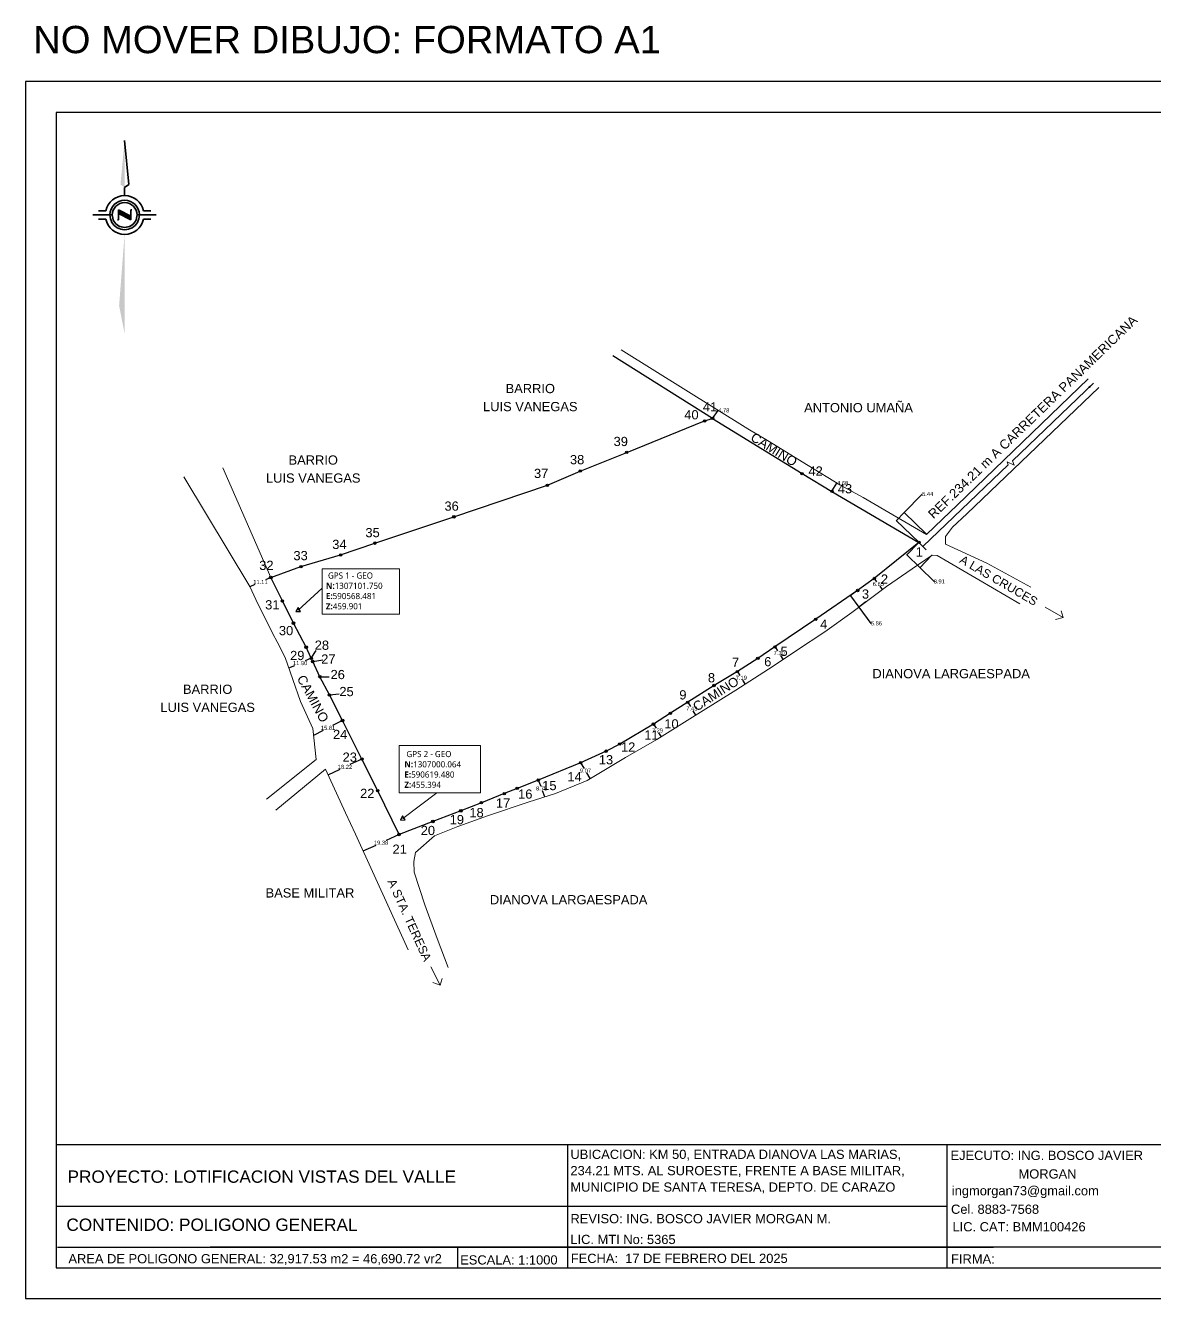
# Model space of a CAD drawing. Header units: millimetres. Extents: x 590482 to 595025, y 1306811 to 1308158.
# Drawn here: x 592229 to 592780, y 1307537 to 1308158 of the extents above; entities that cross this region are included whole.
import ezdxf
from ezdxf.enums import TextEntityAlignment as Align

# ---------------------------------------------------------------- set-up
doc = ezdxf.new("R2010")
doc.units = ezdxf.units.MM
doc.header["$PDMODE"] = 32
doc.header["$PDSIZE"] = 1.2
for name, color, linetype, lineweight in [('_TEXTO', 3, 'Continuous', 25), ('COTAS', 40, 'Continuous', 5), ('PUNTOS PI MATRIZ', 2, 'Continuous', 5)]:
    doc.layers.add(name, color=color, linetype=linetype, lineweight=lineweight)
for name, color, linetype in [('CAJETIN', 5, 'Continuous'), ('CERCO', 6, 'Continuous'), ('CIRCULO', 1, 'Continuous'), ('CVL_CUADCON_TX', 2, 'Continuous'), ('MOJONES GEODESICOS', 7, 'Continuous'), ('poligono', 4, 'Continuous'), ('TEXT. FORMAT.', 3, 'Continuous')]:
    doc.layers.add(name, color=color, linetype=linetype)
doc.layers.add('POL. GENERAL', color=7, linetype='Continuous', lineweight=35, true_color=0xcb1558)
doc.styles.add('CURVAS', font='arial.ttf', dxfattribs={"height": 1})
doc.styles.add('PUNTOS PI', font='arial.ttf', dxfattribs={"height": 2})
doc.styles.add('ROTULOS PI', font='arial.ttf', dxfattribs={"height": 3.5})
doc.dimstyles.get("Standard").update_dxf_attribs({"dimtxt": 0.2, "dimasz": 0.02, "dimexe": 0.05, "dimexo": 0.0625, "dimgap": 0.09, "dimtad": 0, "dimtih": 1, "dimtoh": 1, "dimzin": 0, "dimdsep": 46, "dimtxsty": 'PUNTOS PI', "dimcen": 0.09, "dimaunit": 1, "dimadec": 3, "dimazin": 0, "dimtfac": 1, "dimtofl": 0, "dimtmove": 0, "dimatfit": 3, "dimfxl": 1, "dimtolj": 1, "dimtzin": 0, "dimarcsym": 0})

# ---------------------------------------------------------------- blocks, each defined once
blk = doc.blocks.new('Norte Top 100')
blk.add_hatch(color=1).paths.add_polyline_path([(-0.09, 0.077), (-0.09, 0.021), (0.091, -0.073), (0.091, -0.017)])
at = {"color": 1, "linetype": 'Continuous'}
for p, q in [((-0.001, 1.096), (0.06, 0.447)), ((0.06, 0.447), (-0.001, 0.406)), ((-0.001, 0.406), (-0.001, 0.284)), ((-0.235, 0), (-0.468, 0)), ((-0.278, 0.061), (-0.387, 0.061)), ((-0.09, 0.021), (-0.09, 0.077)), ((-0.09, 0.077), (0.091, -0.017)), ((-0.09, -0.073), (-0.09, 0.021)), ((0.091, -0.073), (-0.09, 0.021)), ((-0.09, 0.021), (-0.09, 0.021)), ((0.091, 0.077), (0.105, 0.077)), ((0.091, -0.017), (0.091, 0.077)), ((0.218, 0), (0.182, 0)), ((0.182, 0), (0.182, 0)), ((0.182, 0), (0.182, 0)), ((0.182, 0), (0.218, 0)), ((0.218, 0), (0.218, 0)), ((0.235, 0), (0.466, 0)), ((0.277, 0.061), (0.385, 0.061)), ((-0.278, -0.061), (-0.386, -0.061)), ((-0.182, 0), (-0.218, 0)), ((-0.218, 0), (-0.218, 0)), ((-0.218, 0), (-0.218, 0)), ((-0.218, 0), (-0.182, 0)), ((-0.182, 0), (-0.182, 0)), ((-0.182, 0), (-0.182, 0)), ((-0.105, -0.073), (-0.09, -0.073)), ((0.091, -0.017), (0.091, -0.017)), ((0.091, -0.017), (0.091, -0.073)), ((0.091, -0.073), (0.091, -0.073)), ((0.277, -0.061), (0.385, -0.061))]:
    blk.add_line(p, q, dxfattribs=at)
for major_axis, start_param, end_param in [((-0.202, 0.202), 4.142401, 6.852951), ((0.154, 0.154), 5.497919, 8.639511), ((-0.129, 0.129), 3.927124, 7.068716), ((0.154, 0.154), 2.356327, 5.49792), ((-0.129, 0.129), 0.785531, 3.927124), ((0.202, 0.202), 2.571332, 5.282582)]:
    blk.add_ellipse((0, 0), major_axis=major_axis, ratio=1, start_param=start_param, end_param=end_param, dxfattribs=at)
for points in [[(-0.001, 0.406), (-0.062, 0.447), (-0.001, 1.096)], [(-0.001, -0.284), (-0.082, -1.339), (-0.001, -1.745)]]:
    blk.add_solid(points, dxfattribs=at)
blk = doc.blocks.new('AeccTickTriangle')
at = {"color": 0, "linetype": 'ByBlock', "lineweight": -2}
blk.add_lwpolyline([(0, 0.67), (-0.58, -0.33), (0.58, -0.33)], close=True, dxfattribs=at)
at = {"color": 0, "linetype": 'ByBlock', "lineweight": -2, "const_width": 0.0625}
blk.add_lwpolyline([(-0.03, 0, 1), (0.03, 0, 1)], format="xyb", close=True, dxfattribs=at)
blk = doc.blocks.new('*D110')
at = {"layer": 'COTAS', "color": 0, "lineweight": -2, "transparency": 16777216}
for p, q in [((592564.69, 1307966.33), (592564.7, 1307966.32)), ((592564.75, 1307966.31), (592567.49, 1307970.17)), ((592567.45, 1307970.23), (592567.46, 1307970.22)), ((592567.5, 1307970.19), (592567.51, 1307970.21)), ((592567.51, 1307970.21), (592567.53, 1307970.21))]:
    blk.add_line(p, q, dxfattribs=at)
at = {"layer": 'COTAS', "color": 0, "transparency": 16777216}
for points in [[(592564.75, 1307966.31), (592564.75, 1307966.3), (592564.74, 1307966.29)], [(592567.49, 1307970.18), (592567.49, 1307970.17), (592567.5, 1307970.19)]]:
    blk.add_solid(points, dxfattribs=at)
at = {"layer": 'Defpoints', "color": 0, "transparency": 16777216}
for p in [(592564.74, 1307966.29), (592567.5, 1307970.19), (592567.5, 1307970.19)]:
    blk.add_point(p, dxfattribs=at)
at = {"layer": 'COTAS', "color": 0, "transparency": 16777216, "insert": (592570.26, 1307970.21), "char_height": 2, "attachment_point": 5, "style": 'PUNTOS PI'}
blk.add_mtext('\\A1;4.78', dxfattribs=at)
blk = doc.blocks.new('*D111')
at = {"layer": 'COTAS', "color": 0, "lineweight": -2, "transparency": 16777216}
for p, q in [((592658.25, 1307920.34), (592667.03, 1307929.39)), ((592667.03, 1307929.39), (592667.05, 1307929.39)), ((592665.4, 1307905.82), (592654.43, 1307916.47)), ((592654.48, 1307916.45), (592658.24, 1307920.33)), ((592669.19, 1307909.72), (592658.21, 1307920.38))]:
    blk.add_line(p, q, dxfattribs=at)
at = {"layer": 'COTAS', "color": 0, "transparency": 16777216}
for points in [[(592654.47, 1307916.46), (592654.48, 1307916.45), (592654.46, 1307916.44)], [(592658.23, 1307920.33), (592658.24, 1307920.32), (592658.25, 1307920.34)]]:
    blk.add_solid(points, dxfattribs=at)
at = {"layer": 'Defpoints', "color": 0, "transparency": 16777216}
for p in [(592658.25, 1307920.34), (592669.23, 1307909.68, -3.13), (592665.44, 1307905.78)]:
    blk.add_point(p, dxfattribs=at)
at = {"layer": 'COTAS', "color": 0, "transparency": 16777216, "insert": (592669.74, 1307929.39), "char_height": 2, "attachment_point": 5, "style": 'PUNTOS PI'}
blk.add_mtext('\\A1;5.44', dxfattribs=at)
blk = doc.blocks.new('*D112')
at = {"layer": 'COTAS', "color": 0, "lineweight": -2, "transparency": 16777216}
for p, q in [((592665.4, 1307905.73), (592659.48, 1307899.62)), ((592659.53, 1307899.64), (592665.9, 1307893.47)), ((592671.8, 1307899.54), (592665.88, 1307893.42)), ((592665.92, 1307893.45), (592672.88, 1307886.72)), ((592672.88, 1307886.72), (592672.9, 1307886.72))]:
    blk.add_line(p, q, dxfattribs=at)
at = {"layer": 'COTAS', "color": 0, "transparency": 16777216}
for points in [[(592659.53, 1307899.64), (592659.53, 1307899.64), (592659.51, 1307899.65)], [(592665.9, 1307893.47), (592665.9, 1307893.47), (592665.92, 1307893.45)]]:
    blk.add_solid(points, dxfattribs=at)
at = {"layer": 'Defpoints', "color": 0, "transparency": 16777216}
for p in [(592665.44, 1307905.78), (592671.85, 1307899.58, -460.62), (592665.92, 1307893.45)]:
    blk.add_point(p, dxfattribs=at)
at = {"layer": 'COTAS', "color": 0, "transparency": 16777216, "insert": (592675.39, 1307886.72), "char_height": 2, "attachment_point": 5, "style": 'PUNTOS PI'}
blk.add_mtext('\\A1;8.91', dxfattribs=at)
blk = doc.blocks.new('*D114')
at = {"layer": 'COTAS', "color": 0, "lineweight": -2, "transparency": 16777216}
for p, q in [((592623.04, 1307930.72), (592625.47, 1307934.67)), ((592625.43, 1307934.72), (592625.44, 1307934.72)), ((592625.48, 1307934.69), (592625.49, 1307934.71)), ((592625.49, 1307934.71), (592625.51, 1307934.71)), ((592622.98, 1307930.73), (592622.99, 1307930.73))]:
    blk.add_line(p, q, dxfattribs=at)
at = {"layer": 'COTAS', "color": 0, "transparency": 16777216}
for points in [[(592625.47, 1307934.68), (592625.47, 1307934.67), (592625.48, 1307934.69)], [(592623.04, 1307930.72), (592623.04, 1307930.72), (592623.03, 1307930.7)]]:
    blk.add_solid(points, dxfattribs=at)
at = {"layer": 'Defpoints', "color": 0, "transparency": 16777216}
for p in [(592625.48, 1307934.69, -3.13), (592625.48, 1307934.69), (592623.03, 1307930.7)]:
    blk.add_point(p, dxfattribs=at)
at = {"layer": 'COTAS', "color": 0, "transparency": 16777216, "insert": (592628.24, 1307934.71), "char_height": 2, "attachment_point": 5, "style": 'PUNTOS PI'}
blk.add_mtext('\\A1;4.68', dxfattribs=at)
blk = doc.blocks.new('*D115')
at = {"layer": 'COTAS', "color": 0, "lineweight": -2, "transparency": 16777216}
for p, q in [((592339.07, 1307884.21), (592341.65, 1307885.34)), ((592349.21, 1307888.66), (592346.63, 1307887.52)), ((592349.25, 1307888.61), (592349.25, 1307888.62)), ((592339.08, 1307884.14), (592339.07, 1307884.15))]:
    blk.add_line(p, q, dxfattribs=at)
at = {"layer": 'COTAS', "color": 0, "transparency": 16777216}
for points in [[(592349.21, 1307888.66), (592349.21, 1307888.65), (592349.23, 1307888.66)], [(592339.07, 1307884.21), (592339.07, 1307884.2), (592339.05, 1307884.2)]]:
    blk.add_solid(points, dxfattribs=at)
at = {"layer": 'Defpoints', "color": 0, "transparency": 16777216}
for p in [(592349.23, 1307888.66, -460.62), (592339.05, 1307884.2, -460.62), (592339.05, 1307884.2)]:
    blk.add_point(p, dxfattribs=at)
at = {"layer": 'COTAS', "color": 0, "transparency": 16777216, "insert": (592344.14, 1307886.43), "char_height": 2, "attachment_point": 5, "style": 'PUNTOS PI'}
blk.add_mtext('\\A1;11.11', dxfattribs=at)
blk = doc.blocks.new('*D117')
at = {"layer": 'COTAS', "color": 0, "lineweight": -2, "transparency": 16777216}
for p, q in [((592411.79, 1307763.2), (592405.43, 1307760.3)), ((592411.78, 1307763.27), (592411.79, 1307763.26)), ((592394.16, 1307755.22), (592394.16, 1307755.21)), ((592394.2, 1307755.17), (592400.56, 1307758.07))]:
    blk.add_line(p, q, dxfattribs=at)
at = {"layer": 'COTAS', "color": 0, "transparency": 16777216}
for points in [[(592411.79, 1307763.2), (592411.79, 1307763.2), (592411.81, 1307763.21)], [(592394.2, 1307755.17), (592394.2, 1307755.17), (592394.18, 1307755.16)]]:
    blk.add_solid(points, dxfattribs=at)
at = {"layer": 'Defpoints', "color": 0, "transparency": 16777216}
for p in [(592411.81, 1307763.21), (592394.18, 1307755.16, -460.62), (592394.18, 1307755.16)]:
    blk.add_point(p, dxfattribs=at)
at = {"layer": 'COTAS', "color": 0, "transparency": 16777216, "insert": (592403, 1307759.19), "char_height": 2, "attachment_point": 5, "style": 'PUNTOS PI'}
blk.add_mtext('\\A1;19.38', dxfattribs=at)
blk = doc.blocks.new('*D119')
at = {"layer": 'COTAS', "color": 0, "lineweight": -2, "transparency": 16777216}
for p, q in [((592393.66, 1307800.01), (592387.82, 1307797.31)), ((592393.66, 1307800.08), (592393.66, 1307800.06)), ((592377.12, 1307792.44), (592377.12, 1307792.43)), ((592377.16, 1307792.4), (592383, 1307795.09))]:
    blk.add_line(p, q, dxfattribs=at)
at = {"layer": 'COTAS', "color": 0, "transparency": 16777216}
for points in [[(592393.66, 1307800.01), (592393.67, 1307800.01), (592393.68, 1307800.02)], [(592377.16, 1307792.4), (592377.16, 1307792.39), (592377.14, 1307792.39)]]:
    blk.add_solid(points, dxfattribs=at)
at = {"layer": 'Defpoints', "color": 0, "transparency": 16777216}
for p in [(592393.68, 1307800.02), (592377.14, 1307792.39, -460.62), (592377.14, 1307792.39)]:
    blk.add_point(p, dxfattribs=at)
at = {"layer": 'COTAS', "color": 0, "transparency": 16777216, "insert": (592385.41, 1307796.2), "char_height": 2, "attachment_point": 5, "style": 'PUNTOS PI'}
blk.add_mtext('\\A1;18.22', dxfattribs=at)
blk = doc.blocks.new('*D120')
at = {"layer": 'COTAS', "color": 0, "lineweight": -2, "transparency": 16777216}
for p, q in [((592500.39, 1307798.21), (592502.06, 1307795.46)), ((592500.44, 1307798.26), (592500.43, 1307798.26)), ((592505.06, 1307790.49), (592503.4, 1307793.24)), ((592505.13, 1307790.5), (592505.12, 1307790.49))]:
    blk.add_line(p, q, dxfattribs=at)
at = {"layer": 'COTAS', "color": 0, "transparency": 16777216}
for points in [[(592500.4, 1307798.22), (592500.39, 1307798.21), (592500.38, 1307798.23)], [(592505.06, 1307790.49), (592505.06, 1307790.48), (592505.07, 1307790.47)]]:
    blk.add_solid(points, dxfattribs=at)
at = {"layer": 'Defpoints', "color": 0, "transparency": 16777216}
for p in [(592500.38, 1307798.23), (592505.07, 1307790.47, -460.62), (592505.07, 1307790.47)]:
    blk.add_point(p, dxfattribs=at)
at = {"layer": 'COTAS', "color": 0, "transparency": 16777216, "insert": (592502.73, 1307794.35), "char_height": 2, "attachment_point": 5, "style": 'PUNTOS PI'}
blk.add_mtext('\\A1;9.07', dxfattribs=at)
blk = doc.blocks.new('*D121')
at = {"layer": 'COTAS', "color": 0, "lineweight": -2, "transparency": 16777216}
for p, q in [((592552.6, 1307827.73), (592552.61, 1307827.73)), ((592552.67, 1307827.74), (592553.93, 1307825.73)), ((592556.6, 1307821.48), (592555.33, 1307823.5)), ((592556.56, 1307821.43), (592556.57, 1307821.44))]:
    blk.add_line(p, q, dxfattribs=at)
at = {"layer": 'COTAS', "color": 0, "transparency": 16777216}
for points in [[(592552.67, 1307827.75), (592552.66, 1307827.74), (592552.65, 1307827.76)], [(592556.6, 1307821.49), (592556.6, 1307821.48), (592556.61, 1307821.47)]]:
    blk.add_solid(points, dxfattribs=at)
at = {"layer": 'Defpoints', "color": 0, "transparency": 16777216}
for p in [(592552.65, 1307827.76), (592556.61, 1307821.47, -460.62), (592556.61, 1307821.47)]:
    blk.add_point(p, dxfattribs=at)
at = {"layer": 'COTAS', "color": 0, "transparency": 16777216, "insert": (592554.63, 1307824.61), "char_height": 2, "attachment_point": 5, "style": 'PUNTOS PI'}
blk.add_mtext('\\A1;7.43', dxfattribs=at)
blk = doc.blocks.new('*D122')
at = {"layer": 'COTAS', "color": 0, "lineweight": -2, "transparency": 16777216}
for p, q in [((592576.81, 1307842.67), (592576.82, 1307842.68)), ((592576.87, 1307842.69), (592578.09, 1307840.79)), ((592580.73, 1307836.67), (592579.52, 1307838.57)), ((592580.69, 1307836.62), (592580.7, 1307836.63))]:
    blk.add_line(p, q, dxfattribs=at)
at = {"layer": 'COTAS', "color": 0, "transparency": 16777216}
for points in [[(592576.88, 1307842.69), (592576.87, 1307842.69), (592576.86, 1307842.7)], [(592580.74, 1307836.68), (592580.73, 1307836.67), (592580.74, 1307836.66)]]:
    blk.add_solid(points, dxfattribs=at)
at = {"layer": 'Defpoints', "color": 0, "transparency": 16777216}
for p in [(592576.86, 1307842.7), (592580.74, 1307836.66, -460.62), (592580.74, 1307836.66)]:
    blk.add_point(p, dxfattribs=at)
at = {"layer": 'COTAS', "color": 0, "transparency": 16777216, "insert": (592578.8, 1307839.68), "char_height": 2, "attachment_point": 5, "style": 'PUNTOS PI'}
blk.add_mtext('\\A1;7.19', dxfattribs=at)
blk = doc.blocks.new('*D123')
at = {"layer": 'COTAS', "color": 0, "lineweight": -2, "transparency": 16777216}
for p, q in [((592595.24, 1307854.75), (592596.52, 1307852.84)), ((592595.28, 1307854.8), (592595.27, 1307854.8)), ((592599.28, 1307848.71), (592598.01, 1307850.62)), ((592599.34, 1307848.73), (592599.33, 1307848.73))]:
    blk.add_line(p, q, dxfattribs=at)
at = {"layer": 'COTAS', "color": 0, "transparency": 16777216}
for points in [[(592595.24, 1307854.75), (592595.24, 1307854.75), (592595.23, 1307854.77)], [(592599.28, 1307848.72), (592599.28, 1307848.71), (592599.29, 1307848.7)]]:
    blk.add_solid(points, dxfattribs=at)
at = {"layer": 'Defpoints', "color": 0, "transparency": 16777216}
for p in [(592595.23, 1307854.77), (592599.29, 1307848.7, -460.62), (592599.29, 1307848.7)]:
    blk.add_point(p, dxfattribs=at)
at = {"layer": 'COTAS', "color": 0, "transparency": 16777216, "insert": (592597.26, 1307851.73), "char_height": 2, "attachment_point": 5, "style": 'PUNTOS PI'}
blk.add_mtext('\\A1;7.30', dxfattribs=at)
blk = doc.blocks.new('*D125')
at = {"layer": 'COTAS', "color": 0, "lineweight": -2, "transparency": 16777216}
for p, q in [((592643.68, 1307888.11), (592644.83, 1307886.57)), ((592643.72, 1307888.16), (592643.71, 1307888.16)), ((592647.64, 1307882.81), (592646.49, 1307884.35)), ((592647.7, 1307882.83), (592647.69, 1307882.82))]:
    blk.add_line(p, q, dxfattribs=at)
at = {"layer": 'COTAS', "color": 0, "transparency": 16777216}
for points in [[(592643.69, 1307888.11), (592643.68, 1307888.11), (592643.67, 1307888.13)], [(592647.64, 1307882.81), (592647.63, 1307882.81), (592647.65, 1307882.79)]]:
    blk.add_solid(points, dxfattribs=at)
at = {"layer": 'Defpoints', "color": 0, "transparency": 16777216}
for p in [(592643.67, 1307888.13), (592647.65, 1307882.79, -460.62), (592647.65, 1307882.79)]:
    blk.add_point(p, dxfattribs=at)
at = {"layer": 'COTAS', "color": 0, "transparency": 16777216, "insert": (592645.66, 1307885.46), "char_height": 2, "attachment_point": 5, "style": 'PUNTOS PI'}
blk.add_mtext('\\A1;6.65', dxfattribs=at)
blk = doc.blocks.new('*D126')
at = {"layer": 'COTAS', "color": 0, "lineweight": -2, "transparency": 16777216}
for p, q in [((592635.49, 1307882.27), (592631.96, 1307879.65)), ((592632.01, 1307879.66), (592636.09, 1307874.2)), ((592639.58, 1307876.78), (592636.06, 1307874.15)), ((592636.1, 1307874.18), (592642.01, 1307866.26)), ((592642.01, 1307866.26), (592642.03, 1307866.26))]:
    blk.add_line(p, q, dxfattribs=at)
at = {"layer": 'COTAS', "color": 0, "transparency": 16777216}
for points in [[(592632.02, 1307879.66), (592632.01, 1307879.66), (592632, 1307879.68)], [(592636.09, 1307874.2), (592636.09, 1307874.19), (592636.1, 1307874.18)]]:
    blk.add_solid(points, dxfattribs=at)
at = {"layer": 'Defpoints', "color": 0, "transparency": 16777216}
for p in [(592635.54, 1307882.31), (592636.1, 1307874.18), (592639.63, 1307876.82, -460.62)]:
    blk.add_point(p, dxfattribs=at)
at = {"layer": 'COTAS', "color": 0, "transparency": 16777216, "insert": (592644.72, 1307866.26), "char_height": 2, "attachment_point": 5, "style": 'PUNTOS PI'}
blk.add_mtext('\\A1;6.86', dxfattribs=at)
blk = doc.blocks.new('*D127')
at = {"layer": 'COTAS', "color": 0, "lineweight": -2, "transparency": 16777216}
for p, q in [((592479.73, 1307789.73), (592480.9, 1307786.79)), ((592479.78, 1307789.77), (592479.77, 1307789.76)), ((592482.97, 1307781.64), (592481.79, 1307784.57)), ((592483.03, 1307781.64), (592483.02, 1307781.64))]:
    blk.add_line(p, q, dxfattribs=at)
at = {"layer": 'COTAS', "color": 0, "transparency": 16777216}
for points in [[(592479.73, 1307789.73), (592479.72, 1307789.72), (592479.72, 1307789.74)], [(592482.97, 1307781.64), (592482.97, 1307781.64), (592482.98, 1307781.62)]]:
    blk.add_solid(points, dxfattribs=at)
at = {"layer": 'Defpoints', "color": 0, "transparency": 16777216}
for p in [(592479.72, 1307789.74), (592482.98, 1307781.62), (592482.98, 1307781.62)]:
    blk.add_point(p, dxfattribs=at)
at = {"layer": 'COTAS', "color": 0, "transparency": 16777216, "insert": (592481.35, 1307785.68), "char_height": 2, "attachment_point": 5, "style": 'PUNTOS PI'}
blk.add_mtext('\\A1;8.75', dxfattribs=at)
blk = doc.blocks.new('*D131')
at = {"layer": 'COTAS', "color": 0, "lineweight": -2, "transparency": 16777216}
for p, q in [((592535.95, 1307817.06), (592537.18, 1307815.1)), ((592535.99, 1307817.11), (592535.98, 1307817.1)), ((592539.81, 1307810.93), (592538.58, 1307812.88)), ((592539.87, 1307810.94), (592539.86, 1307810.93))]:
    blk.add_line(p, q, dxfattribs=at)
at = {"layer": 'COTAS', "color": 0, "transparency": 16777216}
for points in [[(592535.95, 1307817.06), (592535.95, 1307817.06), (592535.94, 1307817.08)], [(592539.81, 1307810.93), (592539.8, 1307810.92), (592539.82, 1307810.91)]]:
    blk.add_solid(points, dxfattribs=at)
at = {"layer": 'Defpoints', "color": 0, "transparency": 16777216}
for p in [(592535.94, 1307817.08), (592539.82, 1307810.91, -460.62), (592539.82, 1307810.91)]:
    blk.add_point(p, dxfattribs=at)
at = {"layer": 'COTAS', "color": 0, "transparency": 16777216, "insert": (592537.88, 1307813.99), "char_height": 2, "attachment_point": 5, "style": 'PUNTOS PI'}
blk.add_mtext('\\A1;7.29', dxfattribs=at)
blk = doc.blocks.new('*D132')
at = {"layer": 'COTAS', "color": 0, "lineweight": -2, "transparency": 16777216}
for p, q in [((592384.16, 1307818.84), (592379.31, 1307816.35)), ((592384.15, 1307818.9), (592384.16, 1307818.89)), ((592370.08, 1307811.68), (592370.09, 1307811.67)), ((592370.13, 1307811.63), (592374.98, 1307814.12))]:
    blk.add_line(p, q, dxfattribs=at)
at = {"layer": 'COTAS', "color": 0, "transparency": 16777216}
for points in [[(592384.16, 1307818.84), (592384.16, 1307818.83), (592384.18, 1307818.85)], [(592370.13, 1307811.64), (592370.13, 1307811.63), (592370.11, 1307811.63)]]:
    blk.add_solid(points, dxfattribs=at)
at = {"layer": 'Defpoints', "color": 0, "transparency": 16777216}
for p in [(592384.18, 1307818.85), (592370.11, 1307811.63), (592370.11, 1307811.63)]:
    blk.add_point(p, dxfattribs=at)
at = {"layer": 'COTAS', "color": 0, "transparency": 16777216, "insert": (592377.15, 1307815.24), "char_height": 2, "attachment_point": 5, "style": 'PUNTOS PI'}
blk.add_mtext('\\A1;15.81', dxfattribs=at)
blk = doc.blocks.new('*D133')
at = {"layer": 'COTAS', "color": 0, "lineweight": -2, "transparency": 16777216}
for p, q in [((592368.94, 1307849.22), (592366.05, 1307847.96)), ((592368.99, 1307849.17), (592368.98, 1307849.18)), ((592358.07, 1307844.48), (592360.96, 1307845.74)), ((592358.08, 1307844.41), (592358.07, 1307844.43))]:
    blk.add_line(p, q, dxfattribs=at)
at = {"layer": 'COTAS', "color": 0, "transparency": 16777216}
for points in [[(592368.94, 1307849.22), (592368.94, 1307849.22), (592368.96, 1307849.23)], [(592358.07, 1307844.48), (592358.07, 1307844.48), (592358.05, 1307844.47)]]:
    blk.add_solid(points, dxfattribs=at)
at = {"layer": 'Defpoints', "color": 0, "transparency": 16777216}
for p in [(592368.96, 1307849.23), (592358.05, 1307844.47), (592358.05, 1307844.47)]:
    blk.add_point(p, dxfattribs=at)
at = {"layer": 'COTAS', "color": 0, "transparency": 16777216, "insert": (592363.51, 1307846.85), "char_height": 2, "attachment_point": 5, "style": 'PUNTOS PI'}
blk.add_mtext('\\A1;11.90', dxfattribs=at)

msp = doc.modelspace()

# ---------------------------------------------------------------- linework, layer by layer
msp.add_lwpolyline([(593070.496, 1308130.694), (592229.496, 1308130.694), (592229.496, 1307536.694), (593070.496, 1307536.694)], close=True)
at = {"color": 7}
msp.add_lwpolyline([(592665.444, 1307905.779), (592643.672, 1307888.126), (592635.535, 1307882.312), (592615.087, 1307868.251), (592595.231, 1307854.767), (592586.869, 1307849.175), (592576.862, 1307842.704), (592565.492, 1307835.911), (592552.655, 1307827.761), (592544.191, 1307822.357), (592535.939, 1307817.077), (592519.495, 1307807.372), (592512.782, 1307803.844), (592500.383, 1307798.232), (592479.719, 1307789.744), (592469.452, 1307785.719), (592463.157, 1307783.143), (592451.956, 1307778.696), (592441.927, 1307774.768), (592428.295, 1307769.56), (592411.81, 1307763.21), (592401.385, 1307784.567), (592393.683, 1307800.019), (592384.179, 1307818.846), (592377.817, 1307831.326), (592373.152, 1307840.183), (592369.675, 1307847.652), (592368.961, 1307849.23), (592366.463, 1307854.622), (592360.251, 1307866.35), (592354.85, 1307877.211), (592349.228, 1307888.664), (592363.914, 1307893.934), (592383.284, 1307899.675), (592400.041, 1307905.426), (592438.54, 1307918.245), (592484.167, 1307933.682), (592500.232, 1307940.588), (592522.857, 1307949.723), (592560.867, 1307965.04), (592564.74, 1307966.29), (592608.448, 1307939.331), (592623.031, 1307930.701)], close=True, dxfattribs=at)
at = {"layer": 'CAJETIN', "color": 7}
msp.add_lwpolyline([(593055.496, 1308115.694), (592244.496, 1308115.694), (592244.496, 1307551.694), (593055.496, 1307551.694)], close=True, dxfattribs=at)
at = {"layer": 'CERCO', "color": 7, "elevation": -460.616}
msp.add_lwpolyline([(592564.74, 1307966.29), (592516.094, 1307996.794)], dxfattribs=at)
at = {"layer": 'CERCO', "color": 7, "lineweight": 13}
for points, elevation in [([(592520.138, 1307999.75), (592582.006, 1307961.137), (592591.537, 1307955.517), (592611.497, 1307943.276), (592626.91, 1307933.813), (592638.223, 1307927.675), (592669.232, 1307909.681), (592677.04, 1307917.188), (592684.121, 1307923.958), (592748.057, 1307985.555)], -3.128), ([(592720.102, 1307883.959), (592698.603, 1307895.697), (592678.391, 1307904.97), (592678.418, 1307908.68), (592681.851, 1307913.196), (592688.863, 1307919.731), (592753.203, 1307981.436)], -3.782), ([(592349.228, 1307888.664), (592325.732, 1307942.202)], -460.616), ([(592306.779, 1307937.736), (592339.051, 1307884.197), (592341.842, 1307877.838), (592350.15, 1307861.132), (592352.242, 1307857.247), (592356.265, 1307849.59), (592363.763, 1307828.118), (592369.779, 1307814.876), (592371.325, 1307799.827), (592347.155, 1307780.397)], -460.616), ([(592435.797, 1307698.206), (592430.435, 1307712.402), (592424.431, 1307728.912), (592419.115, 1307744.817), (592418.985, 1307750.028), (592419.838, 1307754.348), (592429.089, 1307762.494), (592440.549, 1307767.113), (592455.414, 1307772.453), (592474.713, 1307778.987), (592488.081, 1307783.244), (592503.635, 1307789.601), (592522.21, 1307800.82), (592537.565, 1307809.492), (592558.924, 1307822.92), (592576.107, 1307833.681), (592594.403, 1307845.426), (592605.76, 1307853.026), (592619.622, 1307862.155), (592632.672, 1307871.623), (592649.67, 1307884.298), (592662.197, 1307892.904), (592671.846, 1307899.58), (592674.309, 1307899.402), (592694.71, 1307887.574), (592714.771, 1307875.817)], -460.616), ([(592351.667, 1307775.146), (592375.922, 1307795.032), (592385.707, 1307773.823), (592390.473, 1307763.289), (592416.228, 1307706.863)], -460.616)]:
    msp.add_lwpolyline(points, dxfattribs=dict(at, elevation=elevation))
at = {"layer": 'CIRCULO', "color": 7}
for p, q in [((592368.961, 1307849.23), (592371.34, 1307853.069)), ((592373.152, 1307840.183), (592377.653, 1307840.183)), ((592377.817, 1307831.326), (592382.488, 1307831.906)), ((592494.063, 1307581.694), (592244.496, 1307581.694)), ((592679.012, 1307581.694), (592494.063, 1307581.694)), ((592245.104, 1307561.694), (592701.785, 1307561.694)), ((592701.785, 1307561.694), (592319.561, 1307561.694)), ((592440.247, 1307561.694), (592440.247, 1307551.694)), ((592786.331, 1307561.694), (592701.785, 1307561.694))]:
    msp.add_line(p, q, dxfattribs=at)
msp.add_lwpolyline([(592369.675, 1307847.652), (592374.55, 1307848.408)], dxfattribs=at)
for centre, radius in [((592560.867, 1307965.04), 0.602), ((592560.867, 1307965.04), 0.177), ((592564.74, 1307966.29), 0.602), ((592564.74, 1307966.29), 0.177), ((592522.857, 1307949.723), 0.602), ((592522.857, 1307949.723), 0.177), ((592500.232, 1307940.588), 0.602), ((592500.232, 1307940.588), 0.177), ((592484.167, 1307933.682), 0.602), ((592608.448, 1307939.331), 0.602), ((592608.448, 1307939.331), 0.177), ((592484.167, 1307933.682), 0.177), ((592623.031, 1307930.701), 0.602), ((592623.031, 1307930.701), 0.177), ((592438.54, 1307918.245), 0.602), ((592438.54, 1307918.245), 0.177), ((592400.041, 1307905.426), 0.602), ((592400.041, 1307905.426), 0.177), ((592665.444, 1307905.779), 0.602), ((592665.444, 1307905.779), 0.177), ((592383.284, 1307899.675), 0.602), ((592383.284, 1307899.675), 0.177), ((592363.914, 1307893.934), 0.602), ((592363.914, 1307893.934), 0.177), ((592349.228, 1307888.664, -460.616), 0.602), ((592349.228, 1307888.664, -460.616), 0.177), ((592643.672, 1307888.126), 0.602), ((592643.672, 1307888.126), 0.177), ((592635.535, 1307882.312), 0.602), ((592635.535, 1307882.312), 0.177), ((592354.85, 1307877.211), 0.602), ((592354.85, 1307877.211), 0.177), ((592360.251, 1307866.35), 0.602), ((592360.251, 1307866.35), 0.177), ((592615.087, 1307868.251), 0.602), ((592615.087, 1307868.251), 0.177), ((592366.463, 1307854.622), 0.602), ((592366.463, 1307854.622), 0.177), ((592595.231, 1307854.767), 0.602), ((592595.231, 1307854.767), 0.177), ((592368.961, 1307849.23), 0.602), ((592368.961, 1307849.23), 0.177), ((592369.675, 1307847.652), 0.602), ((592369.675, 1307847.652), 0.177), ((592586.869, 1307849.175), 0.602), ((592586.869, 1307849.175), 0.177), ((592576.862, 1307842.704), 0.602), ((592576.862, 1307842.704), 0.177), ((592373.152, 1307840.183), 0.602), ((592373.152, 1307840.183), 0.177), ((592565.492, 1307835.911), 0.602), ((592565.492, 1307835.911), 0.177), ((592377.817, 1307831.326), 0.602), ((592377.817, 1307831.326), 0.177), ((592544.191, 1307822.357), 0.602), ((592544.191, 1307822.357), 0.177), ((592552.655, 1307827.761), 0.602), ((592552.655, 1307827.761), 0.177), ((592384.179, 1307818.846), 0.602), ((592384.179, 1307818.846), 0.177), ((592535.939, 1307817.077), 0.602), ((592535.939, 1307817.077), 0.177), ((592512.782, 1307803.844), 0.602), ((592512.782, 1307803.844), 0.177), ((592519.495, 1307807.372), 0.602), ((592519.495, 1307807.372), 0.177), ((592393.683, 1307800.019), 0.602), ((592393.683, 1307800.019), 0.177), ((592500.383, 1307798.232), 0.602), ((592500.383, 1307798.232), 0.177), ((592401.385, 1307784.567), 0.602), ((592469.452, 1307785.719), 0.602), ((592469.452, 1307785.719), 0.177), ((592479.719, 1307789.744), 0.602), ((592479.719, 1307789.744), 0.177), ((592401.385, 1307784.567), 0.177), ((592451.956, 1307778.696), 0.602), ((592451.956, 1307778.696), 0.177), ((592463.157, 1307783.143), 0.602), ((592463.157, 1307783.143), 0.177), ((592441.927, 1307774.768), 0.602), ((592441.927, 1307774.768), 0.177), ((592428.295, 1307769.56), 0.602), ((592428.295, 1307769.56), 0.177), ((592411.81, 1307763.21), 0.602), ((592411.81, 1307763.21), 0.177)]:
    msp.add_circle(centre, radius, dxfattribs=at)
at = {"layer": 'COTAS', "color": 7}
for p, q in [((592711.098, 1307945.613, -1.814), (592750.63, 1307983.495, -3.455)), ((592667.414, 1307903.752), (592709.022, 1307943.624, -1.727)), ((592665.487, 1307905.734), (592668.989, 1307902.132))]:
    msp.add_line(p, q, dxfattribs=at)
at = {"layer": 'COTAS', "color": 7, "elevation": -1.727}
msp.add_lwpolyline([(592709.022, 1307943.624), (592708.491, 1307945.126), (592711.895, 1307943.433), (592711.098, 1307945.613)], dxfattribs=at)
at = {"layer": 'COTAS', "color": 7}
for points in [[(592374.228, 1307892.93), (592412.023, 1307892.93), (592412.023, 1307870.671), (592374.228, 1307870.671)], [(592411.923, 1307806.668), (592451.47, 1307806.668), (592451.47, 1307783.593), (592411.923, 1307783.593)]]:
    msp.add_lwpolyline(points, close=True, dxfattribs=at)
for points in [[(592362.541, 1307872.691), (592374.228, 1307883.463)], [(592727.076, 1307874.097), (592735.849, 1307869.094)], [(592732.04, 1307868.207), (592735.849, 1307869.094), (592734.809, 1307872.309)], [(592413.566, 1307770.953), (592430.148, 1307783.593)], [(592427.246, 1307698.672), (592431.869, 1307689.693)], [(592428.193, 1307691.028), (592431.869, 1307689.693), (592432.751, 1307692.955)]]:
    msp.add_lwpolyline(points, dxfattribs=at)
msp.add_solid([(592748.127, 1307981.768, -3.455), (592748.823, 1307981.049, -3.455), (592750.63, 1307983.495, -3.455)], dxfattribs=at)
at = {"layer": 'poligono', "color": 7}
for p, q in [((592811.53, 1307611.694), (592244.496, 1307611.694)), ((592494.063, 1307611.694), (592494.063, 1307551.694)), ((592679.012, 1307611.694), (592679.012, 1307551.694))]:
    msp.add_line(p, q, dxfattribs=at)

# ---------------------------------------------------------------- block references
at = {"layer": 'MOJONES GEODESICOS', "color": 7, "linetype": 'ByBlock', "lineweight": -2, "xscale": 1.999999999999998, "yscale": 1.999999999999998, "zscale": 1.999999999999998, "rotation": 1.920555555555556}
for p in [(592362.541, 1307872.691), (592413.566, 1307770.953)]:
    msp.add_blockref('AeccTickTriangle', p, dxfattribs=at)
at = {"layer": 'POL. GENERAL', "color": 7, "xscale": 33.1199999172, "yscale": 33.1199999172, "zscale": 33.1199999172}
msp.add_blockref('Norte Top 100', (592277.899, 1308065.61), dxfattribs=at)

# ---------------------------------------------------------------- texts
at = {"style": 'ROTULOS PI'}
msp.add_text('NO MOVER DIBUJO: FORMATO A1', height=13.33333, dxfattribs=at).set_placement((592233.274, 1308144.574))
at = {"layer": '_TEXTO', "color": 7, "style": 'PUNTOS PI'}
for s, p in [('BARRIO', (592475.824, 1307978.636)), ('LUIS VANEGAS', (592475.824, 1307969.829)), ('ANTONIO UMAÑA', (592635.991, 1307969.292, -460.616)), ('BARRIO', (592369.915, 1307943.736)), ('LUIS VANEGAS', (592369.915, 1307934.929)), ('DIANOVA LARGAESPADA', (592681.182, 1307839.487, -460.616)), ('BARRIO', (592318.395, 1307831.838)), ('LUIS VANEGAS', (592318.395, 1307823.031)), ('BASE MILITAR', (592368.308, 1307732.448, -460.616)), ('DIANOVA LARGAESPADA', (592494.531, 1307729.126, -460.616))]:
    msp.add_text(s, height=4.5, dxfattribs=at).set_placement(p, align=Align.CENTER)
for rotation, p in [(328.18485, (592593.571, 1307949.232)), (298.42154, (592367.769, 1307828.431)), (33.015572, (592567.559, 1307829.971))]:
    msp.add_text('CAMINO', height=4.5, rotation=rotation, dxfattribs=at).set_placement(p, align=Align.CENTER)
at = {"layer": '_TEXTO', "color": 7, "char_height": 3, "attachment_point": 4, "style": 'PUNTOS PI'}
for s, insert in [('{\\fRoboto Black|b0|i0|c0|p2;\\C1; GPS 1 - GEO}\\P{\\fRoboto Thin|b1|i0|c0|p2;\\C2;N:\\fRoboto Thin|b0|i0|c0|p2;1307101.750}\\P{\\fRoboto Thin|b1|i0|c0|p2;\\C3;E:\\fRoboto Thin|b0|i0|c0|p2;590568.481}\\P{\\fRoboto Thin|b1|i0|c0|p2;\\C4;Z:\\fRoboto Thin|b0|i0|c0|p2;459.901}', (592376.086, 1307882.07)), ('{\\fRoboto Black|b0|i0|c0|p2;\\C1; GPS 2 - GEO}\\P{\\fRoboto Thin|b1|i0|c0|p2;\\C2;N:\\fRoboto Thin|b0|i0|c0|p2;1307000.064}\\P{\\fRoboto Thin|b1|i0|c0|p2;\\C3;E:\\fRoboto Thin|b0|i0|c0|p2;590619.480}\\P{\\fRoboto Thin|b1|i0|c0|p2;\\C4;Z:\\fRoboto Thin|b0|i0|c0|p2;455.394}', (592414.381, 1307794.946))]:
    msp.add_mtext(s, dxfattribs=dict(at, insert=insert))
at = {"layer": 'COTAS', "color": 7, "insert": (592720.979, 1307966.946), "char_height": 4.5, "attachment_point": 5, "rotation": 44.079894, "style": 'PUNTOS PI'}
msp.add_mtext('\\A1;REF.234.21 m A CARRETERA PANAMERICANA', dxfattribs=at)
at = {"layer": 'CVL_CUADCON_TX', "color": 7, "style": 'CURVAS'}
for s, rotation, p in [('A LAS CRUCES', 329.855872, (592684.891, 1307896.125)), ('A STA. TERESA', 294.356633, (592406.045, 1307740.293))]:
    msp.add_text(s, height=4.16667, rotation=rotation, dxfattribs=at).set_placement(p)
at = {"layer": 'PUNTOS PI MATRIZ', "color": 7, "style": 'PUNTOS PI'}
for s, p in [('41', (592560.01, 1307969.682)), ('40', (592550.961, 1307965.83)), ('39', (592516.476, 1307952.797)), ('38', (592495.181, 1307943.918)), ('37', (592477.62, 1307937.214)), ('42', (592611.559, 1307938.358)), ('43', (592625.888, 1307929.742)), ('36', (592433.934, 1307921.249)), ('35', (592395.371, 1307908.314)), ('34', (592379.175, 1307902.546)), ('1', (592663.865, 1307898.881)), ('32', (592343.551, 1307892.32)), ('33', (592360.249, 1307897.089)), ('2', (592646.917, 1307885.624)), ('3', (592637.643, 1307878.345)), ('31', (592346.458, 1307873.061)), ('4', (592617.256, 1307863.598)), ('30', (592353.156, 1307860.487)), ('28', (592370.64, 1307853.352)), ('5', (592597.919, 1307850.318)), ('29', (592358.615, 1307848.333)), ('27', (592373.793, 1307846.591)), ('7', (592574.238, 1307844.97)), ('6', (592589.96, 1307845.313)), ('26', (592378.362, 1307839.025)), ('8', (592562.493, 1307837.472)), ('25', (592382.66, 1307830.73)), ('9', (592548.542, 1307829.118)), ('10', (592541.203, 1307814.957)), ('24', (592379.551, 1307809.784)), ('11', (592531.448, 1307809.521)), ('12', (592520.092, 1307803.644)), ('23', (592384.235, 1307798.705)), ('13', (592509.254, 1307797.434)), ('14', (592493.944, 1307789.182)), ('22', (592392.789, 1307781.02)), ('16', (592469.883, 1307780.683)), ('15', (592481.649, 1307784.844)), ('17', (592459.046, 1307776.286)), ('19', (592436.49, 1307768.228)), ('18', (592446.092, 1307771.649)), ('20', (592422.352, 1307762.928)), ('21', (592408.599, 1307753.783))]:
    msp.add_text(s, height=4.5, dxfattribs=at).set_placement(p)
at = {"layer": 'TEXT. FORMAT.', "color": 7, "style": 'ROTULOS PI'}
for s, height, p in [('UBICACION: KM 50, ENTRADA DIANOVA LAS MARIAS,', 4.5, (592495.41, 1307604.844)), ('EJECUTO: ING. BOSCO JAVIER', 4.5, (592680.862, 1307604.332)), ('PROYECTO: LOTIFICACION VISTAS DEL VALLE', 6, (592250.054, 1307593.202)), ('234.21 MTS. AL SUROESTE, FRENTE A BASE MILITAR,', 4.5, (592495.41, 1307596.895)), ('MORGAN', 4.5, (592714.055, 1307595.284)), ('MUNICIPIO DE SANTA TERESA, DEPTO. DE CARAZO', 4.5, (592495.41, 1307588.854)), ('ingmorgan73@gmail.com', 4.5, (592681.519, 1307587.078)), ('Cel. 8883-7568', 4.5, (592681.124, 1307578.045)), ('CONTENIDO: POLIGONO GENERAL ', 6, (592249.47, 1307569.726)), ('REVISO: ING. BOSCO JAVIER MORGAN M.', 4.5, (592495.424, 1307573.443)), ('LIC. CAT: BMM100426', 4.5, (592681.827, 1307569.481)), ('LIC. MTI No: 5365', 4.5, (592495.383, 1307563.29)), ('AREA DE POLIGONO GENERAL: 32,917.53 m2 = 46,690.72 vr2', 4.5, (592250.458, 1307553.89)), ('ESCALA: 1:1000', 4.5, (592441.614, 1307553.303)), ('FECHA:  17 DE FEBRERO DEL 2025', 4.5, (592495.591, 1307554.064)), ('FIRMA:', 4.5, (592681.152, 1307553.785))]:
    msp.add_text(s, height=height, dxfattribs=at).set_placement(p)

# ---------------------------------------------------------------- dimensions: what is measured, and where the dimension line sits
at = {"layer": 'COTAS', "color": 7}
for p1, p2, picture, middle in [((592564.74, 1307966.29), (592567.501, 1307970.19), '*D110', (592570.262, 1307970.207)), ((592623.031, 1307930.701), (592625.481, 1307934.69, -3.128), '*D114', (592628.241, 1307934.707)), ((592349.228, 1307888.664, -460.616), (592339.051, 1307884.197, -460.616), '*D115', (592344.14, 1307886.431)), ((592643.672, 1307888.126), (592647.649, 1307882.792, -460.616), '*D125', (592645.661, 1307885.459)), ((592595.231, 1307854.767), (592599.293, 1307848.698, -460.616), '*D123', (592597.262, 1307851.733)), ((592368.961, 1307849.23), (592358.052, 1307844.472), '*D133', (592363.507, 1307846.851)), ((592576.862, 1307842.704), (592580.744, 1307836.657, -460.616), '*D122', (592578.803, 1307839.681)), ((592552.655, 1307827.761), (592556.612, 1307821.467, -460.616), '*D121', (592554.633, 1307824.614)), ((592384.179, 1307818.846), (592370.113, 1307811.626), '*D132', (592377.146, 1307815.236)), ((592535.939, 1307817.077), (592539.817, 1307810.908, -460.616), '*D131', (592537.878, 1307813.993)), ((592393.683, 1307800.019), (592377.142, 1307792.388, -460.616), '*D119', (592385.413, 1307796.203)), ((592500.383, 1307798.232), (592505.072, 1307790.469, -460.616), '*D120', (592502.728, 1307794.35)), ((592479.719, 1307789.744), (592482.976, 1307781.618), '*D127', (592481.347, 1307785.681)), ((592411.81, 1307763.21), (592394.182, 1307755.163, -460.616), '*D117', (592402.996, 1307759.186))]:
    dim = msp.add_aligned_dim(p1=p1, p2=p2, distance=0, dimstyle='Standard', dxfattribs=at)
    dim.commit()
    dim.dimension.update_dxf_attribs({"geometry": picture, "text_midpoint": middle})
for base, p1, p2, angle, picture, middle in [((592658.249, 1307920.341), (592665.444, 1307905.779), (592669.232, 1307909.681, -3.128), 45.852177, '*D111', (592669.736, 1307929.389)), ((592665.915, 1307893.454), (592665.444, 1307905.779), (592671.846, 1307899.58, -460.616), 315.926185, '*D112', (592675.392, 1307886.715)), ((592636.101, 1307874.18), (592635.535, 1307882.312), (592639.634, 1307876.815, -460.616), 306.710888, '*D126', (592644.722, 1307866.257))]:
    dim = msp.add_linear_dim(base=base, p1=p1, p2=p2, angle=angle, dimstyle='Standard', dxfattribs=at)
    dim.commit()
    dim.dimension.update_dxf_attribs({"geometry": picture, "text_midpoint": middle, "dimtype": 161})

doc.saveas('drawing.dxf')
